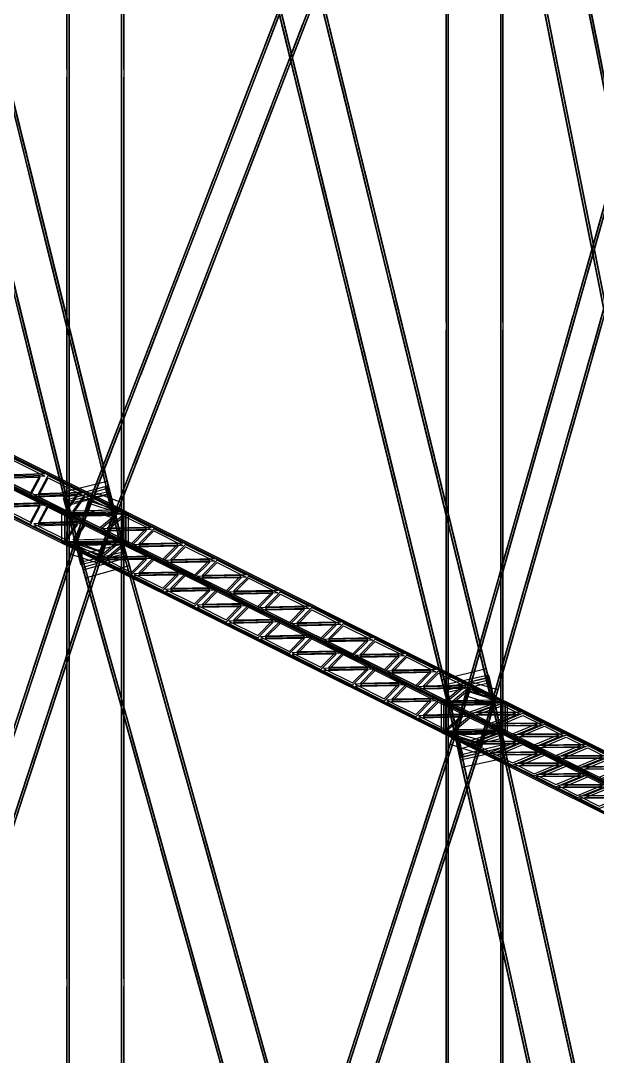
# Model space of a CAD drawing. Header units: millimetres. Extents: x -52000 to 48850, y -48850 to 51750.
# Drawn here: x -19686 to -15638, y 5870 to 13145 of the extents above; entities that cross this region are included whole.
import ezdxf

# ---------------------------------------------------------------- set-up
doc = ezdxf.new("R2010")
doc.units = ezdxf.units.MM
doc.layers.add('D-STR-STRC', color=7, linetype='Continuous', lineweight=25)

msp = doc.modelspace()

# ---------------------------------------------------------------- linework, layer by layer
at = {"layer": 'D-STR-STRC'}
for points in [[(-22216.8, 22555.9), (-22108.8, 22118.2), (-18969.3, 9397.3), (-19077.3, 9834.9)], [(-22201.2, 22559.7), (-22093.2, 22122.1), (-18953.8, 9401.1), (-19061.8, 9838.7)], [(-22511.9, 22483), (-22403.9, 22045.4), (-19264.5, 9324.4), (-19372.5, 9762)], [(-22496.4, 22486.9), (-22388.4, 22049.2), (-19248.9, 9328.2), (-19356.9, 9765.9)], [(-19082.4, 19439.7), (-18964.1, 18954.8), (-16300.9, 8041.7), (-16419.3, 8526.6)], [(-19066.9, 19443.5), (-18948.5, 18958.6), (-16285.4, 8045.5), (-16403.7, 8530.4)], [(-19377.7, 19367.7), (-19259.4, 18882.7), (-16596.3, 7969.6), (-16714.6, 8454.5)], [(-19362.2, 19371.5), (-19243.9, 18886.5), (-16580.7, 7973.4), (-16699.1, 8458.3)], [(-19347.1, 19163.1), (-19347.1, 19163.1), (-19347.1, -19163.1), (-19347.1, -19163.1)], [(-18979.1, 19163.1), (-18979.1, 19163.1), (-18979.1, -19163.1), (-18979.1, -19163.1)], [(-16409.5, 16783), (-16308, 16273.3), (-14483.4, 7110.9), (-14584.9, 7620.7)], [(-16393.8, 16786.1), (-16292.3, 16276.4), (-14467.7, 7114.1), (-14569.2, 7623.8)], [(-19327.8, 9446.1), (-19194.5, 9792.5), (-16531.3, 16710.9), (-16664.7, 16364.5)], [(-19312.9, 9440.3), (-19179.5, 9786.7), (-16516.4, 16705.2), (-16649.7, 16358.8)], [(-16707.7, 16723.6), (-16606.2, 16213.9), (-14781.5, 7051.6), (-14883, 7561.3)], [(-16692, 16726.7), (-16590.5, 16217), (-14765.8, 7054.7), (-14867.3, 7564.4)], [(-19146.7, 9376.4), (-19013.4, 9722.8), (-16350.3, 16641.2), (-16483.6, 16294.8)], [(-19131.8, 9370.6), (-18998.5, 9717), (-16335.3, 16635.5), (-16468.7, 16289.1)], [(-16684, 16500), (-16684, 16500), (-16684, -16500), (-16684, -16500)], [(-16316, 16500), (-16316, 16500), (-16316, -16500), (-16316, -16500)], [(-19363.1, 15941.8), (-19363.1, 15941.8), (-19363.1, 12802.9), (-19363.1, 12802.9)], [(-19347.1, 15941.8), (-19347.1, 15941.8), (-19347.1, 12802.9), (-19347.1, 12802.9)], [(-18979.1, 15941.8), (-18979.1, 15941.8), (-18979.1, 12802.9), (-18979.1, 12802.9)], [(-18963.1, 15941.8), (-18963.1, 15941.8), (-18963.1, 12802.9), (-18963.1, 12802.9)], [(-16652, 8099), (-16550, 8458.4), (-14725.3, 14883.7), (-14827.4, 14524.3)], [(-16636.6, 8094.6), (-16534.6, 8454), (-14709.9, 14879.3), (-14812, 14520)], [(-16465.4, 8046), (-16363.4, 8405.4), (-14538.7, 14830.7), (-14640.8, 14471.4)], [(-16450, 8041.6), (-16348, 8401), (-14523.3, 14826.3), (-14625.4, 14467)], [(-17732.7, 13908.8), (-17525.6, 13060.2), (-17430.4, 12669.9)], [(-17731, 13902), (-17635.8, 13511.8), (-17428.7, 12663.2)], [(-17717.1, 13912.6), (-17510.1, 13064), (-17414.8, 12673.7)], [(-17715.5, 13905.8), (-17620.3, 13515.6), (-17413.2, 12667)], [(-18028, 13836.7), (-17820.9, 12988.1), (-17725.7, 12597.9)], [(-18026.4, 13830), (-17931.1, 13439.8), (-17724.1, 12591.1)], [(-18012.5, 13840.5), (-17805.4, 12991.9), (-17710.2, 12601.7)], [(-18010.8, 13833.8), (-17915.6, 13443.5), (-17708.5, 12594.9)], [(-17964.6, 12987.4), (-17871, 13230.7), (-17665.8, 13763.6)], [(-17949.7, 12981.7), (-17856, 13225), (-17650.9, 13757.8)], [(-17971.3, 12970), (-17766.2, 13502.8), (-17672.6, 13746.1)], [(-17956.4, 12964.2), (-17751.3, 13497.1), (-17657.6, 13740.4)], [(-17790.3, 12900.3), (-17585.2, 13433.1), (-17491.5, 13676.4)], [(-17783.6, 12917.7), (-17689.9, 13161), (-17484.8, 13693.9)], [(-17768.6, 12912), (-17675, 13155.3), (-17469.9, 13688.1)], [(-16700, 13722.5), (-16700, 13722.5), (-16700, 11027.5), (-16700, 11027.5)], [(-16684, 13722.5), (-16684, 13722.5), (-16684, 11027.5), (-16684, 11027.5)], [(-16316, 13722.5), (-16316, 13722.5), (-16316, 11027.5), (-16316, 11027.5)], [(-16300, 13722.5), (-16300, 13722.5), (-16300, 11027.5), (-16300, 11027.5)], [(-17775.4, 12894.5), (-17570.2, 13427.4), (-17476.6, 13670.7)], [(-15786.7, 13655.5), (-15646, 12949.2), (-15564.4, 12539.1)], [(-15784.7, 13645.4), (-15703, 13235.3), (-15562.4, 12529)], [(-15771, 13658.6), (-15630.4, 12952.4), (-15548.7, 12542.2)], [(-15769, 13648.6), (-15687.3, 13238.4), (-15546.7, 12532.1)], [(-16084.8, 13596.1), (-15944.2, 12889.9), (-15862.5, 12479.7)], [(-16082.8, 13586.1), (-16001.2, 13175.9), (-15860.5, 12469.6)], [(-16069.2, 13599.3), (-15928.5, 12893), (-15846.8, 12482.8)], [(-16067.1, 13589.2), (-15985.5, 13179), (-15844.8, 12472.7)], [(-18193.3, 12393.4), (-17988.2, 12926.3), (-17894.5, 13169.6)], [(-18186.5, 12410.9), (-18092.9, 12654.2), (-17887.8, 13187)], [(-18171.6, 12405.1), (-18078, 12648.4), (-17872.8, 13181.3)], [(-18178.3, 12387.7), (-17973.2, 12920.5), (-17879.6, 13163.8)], [(-18012.2, 12323.7), (-17807.1, 12856.6), (-17713.4, 13099.9)], [(-18005.5, 12341.2), (-17911.8, 12584.5), (-17706.7, 13117.4)], [(-17997.3, 12318), (-17792.2, 12850.8), (-17698.5, 13094.1)], [(-17990.6, 12335.4), (-17896.9, 12578.7), (-17691.8, 13111.6)], [(-17510.8, 12999.4), (-17303.7, 12150.7), (-17208.4, 11760.5)], [(-17509.1, 12992.6), (-17413.9, 12602.4), (-17206.8, 11753.8)], [(-17495.2, 13003.2), (-17288.1, 12154.5), (-17192.9, 11764.3)], [(-17493.6, 12996.4), (-17398.3, 12606.2), (-17191.3, 11757.6)], [(-19843.2, 12938.1), (-19756.3, 12585.9), (-19511.6, 11594.7)], [(-19843.1, 12937.8), (-19598.5, 11946.7), (-19511.6, 11594.5)], [(-19827.6, 12941.9), (-19740.7, 12589.7), (-19496.1, 11598.6)], [(-19827.6, 12941.6), (-19583, 11950.5), (-19496, 11598.3)], [(-17806.1, 12927.3), (-17599, 12078.7), (-17503.8, 11688.4)], [(-17804.4, 12920.6), (-17709.2, 12530.3), (-17502.1, 11681.7)], [(-17790.6, 12931.1), (-17583.5, 12082.5), (-17488.2, 11692.2)], [(-17788.9, 12924.3), (-17693.7, 12534.1), (-17486.6, 11685.5)], [(-15932.8, 12832.6), (-15792.1, 12126.3), (-15710.5, 11716.2)], [(-15930.8, 12822.5), (-15849.1, 12412.4), (-15708.4, 11706.1)], [(-15917.1, 12835.7), (-15776.4, 12129.4), (-15694.8, 11719.3)], [(-15915.1, 12825.7), (-15833.4, 12415.5), (-15692.8, 11709.2)], [(-19363.1, 12747.9), (-19363.1, 12747.9), (-19363.1, 9609.1), (-19363.1, 9609.1)], [(-19347.1, 12747.9), (-19347.1, 12747.9), (-19347.1, 9609.1), (-19347.1, 9609.1)], [(-18979.1, 12747.9), (-18979.1, 12747.9), (-18979.1, 9609.1), (-18979.1, 9609.1)], [(-18963.1, 12747.9), (-18963.1, 12747.9), (-18963.1, 9609.1), (-18963.1, 9609.1)], [(-18415.2, 11816.9), (-18210.1, 12349.7), (-18116.4, 12593.1)], [(-18408.5, 11834.3), (-18314.8, 12077.6), (-18109.7, 12610.5)], [(-18400.3, 11811.1), (-18195.1, 12344), (-18101.5, 12587.3)], [(-18393.5, 11828.6), (-18299.9, 12071.9), (-18094.8, 12604.8)], [(-18234.1, 11747.2), (-18029, 12280.1), (-17935.4, 12523.4)], [(-18227.4, 11764.7), (-18133.8, 12008), (-17928.7, 12540.8)], [(-18219.2, 11741.4), (-18014.1, 12274.3), (-17920.4, 12517.6)], [(-18212.5, 11758.9), (-18118.8, 12002.2), (-17913.7, 12535.1)], [(-17288.8, 12089.9), (-17081.7, 11241.3), (-16986.5, 10851.1)], [(-17287.2, 12083.2), (-17192, 11693), (-16984.9, 10844.3)], [(-17273.3, 12093.7), (-17066.2, 11245.1), (-16971, 10854.9)], [(-17271.6, 12087), (-17176.4, 11696.8), (-16969.3, 10848.1)], [(-15720.9, 11377.8), (-15581.4, 11869.3), (-15509.7, 12121.7)], [(-15715.6, 11396.5), (-15643.9, 11648.9), (-15504.4, 12140.4)], [(-15705.5, 11373.4), (-15566, 11864.9), (-15494.3, 12117.3)], [(-15700.2, 11392.1), (-15628.5, 11644.5), (-15489, 12136)], [(-18637.1, 11240.3), (-18432, 11773.2), (-18338.4, 12016.5)], [(-18630.4, 11257.8), (-18536.7, 11501.1), (-18331.6, 12034)], [(-18622.2, 11234.6), (-18417.1, 11767.5), (-18323.4, 12010.8)], [(-18615.5, 11252.1), (-18521.8, 11495.4), (-18316.7, 12028.2)], [(-17584.2, 12017.9), (-17377.1, 11169.2), (-17281.8, 10779)], [(-17582.5, 12011.1), (-17487.3, 11620.9), (-17280.2, 10772.3)], [(-17568.6, 12021.7), (-17361.5, 11173), (-17266.3, 10782.8)], [(-17567, 12014.9), (-17471.8, 11624.7), (-17264.7, 10776.1)], [(-15780.7, 12069.1), (-15640.1, 11362.8), (-15558.4, 10952.6)], [(-15778.7, 12059), (-15697, 11648.9), (-15556.4, 10942.6)], [(-15765, 12072.2), (-15624.4, 11365.9), (-15542.7, 10955.8)], [(-15763, 12062.1), (-15681.4, 11652), (-15540.7, 10945.7)], [(-18456.1, 11170.7), (-18251, 11703.5), (-18157.3, 11946.8)], [(-18449.4, 11188.1), (-18355.7, 11431.4), (-18150.6, 11964.3)], [(-18441.1, 11164.9), (-18236, 11697.8), (-18142.4, 11941.1)], [(-18434.4, 11182.4), (-18340.8, 11425.7), (-18135.6, 11958.5)], [(-19581.5, 11878), (-19494.6, 11525.8), (-19250, 10534.7)], [(-19581.5, 11877.7), (-19336.9, 10886.6), (-19250, 10534.4)], [(-19566, 11881.8), (-19479.1, 11529.6), (-19234.5, 10538.5)], [(-19566, 11881.6), (-19321.3, 10890.4), (-19234.4, 10538.2)], [(-19876.7, 11805.1), (-19789.8, 11453), (-19545.2, 10461.8)], [(-19876.6, 11804.9), (-19632, 10813.7), (-19545.1, 10461.6)], [(-19861.2, 11809), (-19774.2, 11456.8), (-19529.6, 10465.6)], [(-19861.1, 11808.7), (-19616.5, 10817.6), (-19529.6, 10465.4)], [(-15873, 10842.3), (-15733.4, 11333.8), (-15661.7, 11586.2)], [(-15867.7, 10861), (-15796, 11113.5), (-15656.4, 11604.9)], [(-15857.6, 10838), (-15718, 11329.4), (-15646.3, 11581.9)], [(-15852.3, 10856.7), (-15780.6, 11109.1), (-15641, 11600.6)], [(-15686.4, 10789.3), (-15546.8, 11280.8), (-15475.1, 11533.2)], [(-15681.1, 10808.1), (-15609.4, 11060.5), (-15469.8, 11551.9)], [(-15671, 10785), (-15531.4, 11276.4), (-15459.7, 11528.9)], [(-15665.7, 10803.7), (-15594, 11056.1), (-15454.4, 11547.6)], [(-18859, 10663.8), (-18653.9, 11196.7), (-18560.3, 11440)], [(-18852.3, 10681.3), (-18758.7, 10924.6), (-18553.6, 11457.4)], [(-18844.1, 10658.1), (-18639, 11190.9), (-18545.3, 11434.2)], [(-18837.4, 10675.5), (-18743.7, 10918.8), (-18538.6, 11451.7)], [(-18678, 10594.1), (-18472.9, 11127), (-18379.2, 11370.3)], [(-18671.3, 10611.6), (-18577.6, 10854.9), (-18372.5, 11387.7)], [(-18663.1, 10588.4), (-18458, 11121.2), (-18364.3, 11364.5)], [(-18656.3, 10605.8), (-18562.7, 10849.1), (-18357.6, 11382)], [(-22088.6, 11266.6), (-22516.5, 11254.3), (-19377.1, 9684.6), (-18949.2, 9696.9)], [(-22088.6, 11250.8), (-22516.5, 11238.5), (-19377.1, 9668.7), (-18949.2, 9681)], [(-17066.9, 11180.5), (-16859.8, 10331.9), (-16764.6, 9941.6)], [(-17065.3, 11173.8), (-16970, 10783.5), (-16762.9, 9934.9)], [(-17051.4, 11184.3), (-16844.3, 10335.7), (-16749, 9945.4)], [(-17049.7, 11177.6), (-16954.5, 10787.3), (-16747.4, 9938.7)], [(-22088.6, 11064.1), (-22516.5, 11051.8), (-19377.1, 9482.1), (-18949.2, 9494.4)], [(-17362.2, 11108.4), (-17155.1, 10259.8), (-17059.9, 9869.6)], [(-17360.6, 11101.7), (-17265.4, 10711.5), (-17058.3, 9862.8)], [(-17346.7, 11112.2), (-17139.6, 10263.6), (-17044.4, 9873.4)], [(-17345.1, 11105.5), (-17249.8, 10715.3), (-17042.7, 9866.6)], [(-16019.7, 10325.6), (-15948, 10578), (-15808.5, 11069.5)], [(-16004.3, 10321.2), (-15932.7, 10573.6), (-15793.1, 11065.1)], [(-22088.6, 11048.2), (-22516.5, 11035.9), (-19377.1, 9466.2), (-18949.2, 9478.5)], [(-16025, 10306.9), (-15885.5, 10798.4), (-15813.8, 11050.8)], [(-16009.7, 10302.5), (-15870.1, 10794), (-15798.4, 11046.4)], [(-15838.4, 10253.9), (-15698.9, 10745.4), (-15627.2, 10997.8)], [(-15833.1, 10272.6), (-15761.4, 10525), (-15621.9, 11016.5)], [(-15823, 10249.5), (-15683.5, 10741), (-15611.8, 10993.4)], [(-15817.7, 10268.2), (-15746, 10520.6), (-15606.5, 11012.1)], [(-16700, 10972.5), (-16700, 10972.5), (-16700, 8277.5), (-16700, 8277.5)], [(-16684, 10972.5), (-16684, 10972.5), (-16684, 8277.5), (-16684, 8277.5)], [(-16316, 10972.5), (-16316, 10972.5), (-16316, 8277.5), (-16316, 8277.5)], [(-16300, 10972.5), (-16300, 10972.5), (-16300, 8277.5), (-16300, 8277.5)], [(-19081, 10087.3), (-18875.9, 10620.1), (-18782.2, 10863.4)], [(-19074.3, 10104.7), (-18980.6, 10348), (-18775.5, 10880.9)], [(-19066, 10081.5), (-18860.9, 10614.4), (-18767.3, 10857.7)], [(-19059.3, 10099), (-18965.7, 10342.3), (-18760.6, 10875.2)], [(-19319.9, 10817.9), (-19233, 10465.7), (-19000.7, 9524.5)], [(-19319.9, 10817.6), (-19087.6, 9876.5), (-19000.7, 9524.3)], [(-19304.4, 10821.7), (-19217.5, 10469.6), (-18985.2, 9528.4)], [(-19304.3, 10821.5), (-19072.1, 9880.3), (-18985.1, 9528.1)], [(-18899.9, 10017.6), (-18694.8, 10550.4), (-18601.2, 10793.8)], [(-18893.2, 10035), (-18799.6, 10278.3), (-18594.4, 10811.2)], [(-18885, 10011.8), (-18679.9, 10544.7), (-18586.2, 10788)], [(-18878.3, 10029.3), (-18784.6, 10272.6), (-18579.5, 10805.5)], [(-19615.1, 10745.1), (-19528.2, 10392.9), (-19295.9, 9451.7)], [(-19615, 10744.8), (-19382.7, 9803.6), (-19295.8, 9451.5)], [(-19599.5, 10748.9), (-19512.6, 10396.7), (-19280.3, 9455.5)], [(-19599.5, 10748.6), (-19367.2, 9807.4), (-19280.3, 9455.3)], [(-16177.1, 9771.4), (-16037.5, 10262.9), (-15965.8, 10515.3)], [(-16171.8, 9790.2), (-16100.1, 10042.6), (-15960.5, 10534.1)], [(-16161.7, 9767.1), (-16022.1, 10258.5), (-15950.5, 10511)], [(-16156.4, 9785.8), (-16084.7, 10038.2), (-15945.1, 10529.7)], [(-15985.2, 9737.2), (-15913.5, 9989.6), (-15773.9, 10481.1)], [(-15969.8, 9732.8), (-15898.1, 9985.2), (-15758.5, 10476.7)], [(-15990.5, 9718.4), (-15850.9, 10209.9), (-15779.2, 10462.3)], [(-15975.1, 9714.1), (-15835.5, 10205.6), (-15763.8, 10458)], [(-19290.7, 9542.4), (-19097.8, 10043.6), (-19004.1, 10286.9)], [(-19284, 9559.9), (-19190.3, 9803.2), (-18997.4, 10304.4)], [(-19275.8, 9536.7), (-19082.9, 10037.9), (-18989.2, 10281.2)], [(-19269.1, 9554.1), (-19175.4, 9797.4), (-18982.5, 10298.6)], [(-16845, 10271.1), (-16637.9, 9422.4), (-16542.7, 9032.2)], [(-16843.3, 10264.3), (-16748.1, 9874.1), (-16541, 9025.5)], [(-16829.4, 10274.9), (-16622.3, 9426.2), (-16527.1, 9036)], [(-16827.8, 10268.1), (-16732.6, 9877.9), (-16525.5, 9029.3)], [(-19109.7, 9472.7), (-18916.7, 9973.9), (-18823.1, 10217.2)], [(-19102.9, 9490.2), (-19009.3, 9733.5), (-18816.4, 10234.7)], [(-19094.7, 9467), (-18901.8, 9968.2), (-18808.2, 10211.5)], [(-19088, 9484.4), (-18994.4, 9727.7), (-18801.4, 10228.9)], [(-17140.3, 10199), (-16933.2, 9350.4), (-16838, 8960.1)], [(-17138.7, 10192.3), (-17043.4, 9802), (-16836.3, 8953.4)], [(-17124.8, 10202.8), (-16917.7, 9354.2), (-16822.4, 8963.9)], [(-17123.1, 10196.1), (-17027.9, 9805.8), (-16820.8, 8957.2)], [(-19756, 10079.8), (-19517.7, 9960.6), (-19824.1, 9951.8)], [(-19756, 10063.9), (-19517.7, 9944.7), (-19824.1, 9935.9)], [(-16329.2, 9236), (-16189.6, 9727.5), (-16117.9, 9979.9)], [(-16323.8, 9254.7), (-16252.2, 9507.1), (-16112.6, 9998.6)], [(-16313.8, 9231.6), (-16174.2, 9723.1), (-16102.5, 9975.5)], [(-16308.4, 9250.3), (-16236.8, 9502.8), (-16097.2, 9994.2)], [(-19548.7, 9953), (-19855, 9944.2), (-19616.7, 9825)], [(-19548.7, 9937.1), (-19855, 9928.3), (-19616.7, 9809.1)], [(-19494.4, 9949), (-19256.1, 9829.8), (-19562.4, 9821)], [(-19494.4, 9933.1), (-19256.1, 9813.9), (-19562.4, 9805.1)], [(-19078.8, 9907.6), (-19389.5, 9831), (-19281.5, 9393.3), (-18970.8, 9470)], [(-16142.5, 9183), (-16003, 9674.5), (-15931.3, 9926.9)], [(-16137.2, 9201.7), (-16065.5, 9454.1), (-15926, 9945.6)], [(-16127.1, 9178.6), (-15987.6, 9670.1), (-15915.9, 9922.5)], [(-16121.8, 9197.3), (-16050.1, 9449.8), (-15910.6, 9941.2)], [(-19756, 9877.3), (-19517.7, 9758.1), (-19824.1, 9749.3)], [(-19756, 9861.4), (-19517.7, 9742.2), (-19824.1, 9733.4)], [(-19287.1, 9822.1), (-19593.4, 9813.3), (-19372, 9702.6)], [(-19078.8, 9875.8), (-19387.1, 9790.1), (-19382.8, 9774.4), (-19074.5, 9860.1)], [(-19078.8, 9875.8), (-19387.1, 9790.1), (-19247.4, 9287.4), (-18939.1, 9373.1)], [(-19061.8, 9838.7), (-19372.5, 9762), (-19369.1, 9748.4), (-19058.4, 9825)], [(-19061.8, 9838.7), (-19372.5, 9762), (-19264.5, 9324.4), (-18953.8, 9401.1)], [(-19311, 9489.8), (-19115, 9414.3), (-18981.7, 9760.7), (-19177.6, 9836.2)], [(-19094.3, 9871.5), (-18954.5, 9368.8), (-16291.4, -212.8), (-16431.1, 289.9)], [(-19078.8, 9875.8), (-18939.1, 9373.1), (-16276, -208.5), (-16415.7, 294.2)], [(-22454, -125), (-22350.7, 190.4), (-19211.2, 9771.9), (-19314.6, 9456.6)], [(-22438.8, -130), (-22335.5, 185.4), (-19196, 9767), (-19299.4, 9451.6)], [(-19548.7, 9750.4), (-19855, 9741.6), (-19616.7, 9622.5)], [(-19287.1, 9806.3), (-19593.4, 9797.5), (-19372, 9686.8)], [(-19387.1, 9790.1), (-19247.4, 9287.4), (-16584.3, -294.2), (-16724, 208.5)], [(-19371.7, 9794.4), (-19232, 9291.7), (-16568.9, -289.9), (-16708.6, 212.8)], [(-19063.3, 9820), (-19371.6, 9734.3), (-19231.9, 9231.6), (-18923.6, 9317.3)], [(-19327.8, 9446.1), (-19131.8, 9370.6), (-18998.5, 9717), (-19194.5, 9792.5)], [(-19232.8, 9818.2), (-19011.4, 9707.5), (-19317.7, 9698.7)], [(-19232.8, 9802.3), (-19011.4, 9691.6), (-19317.7, 9682.8)], [(-19314.6, 9456.6), (-19115, 9391.2), (-19011.7, 9706.6), (-19211.2, 9771.9)], [(-19216.2, 9756.9), (-19016.6, 9691.5), (-19011.7, 9706.6), (-19211.2, 9771.9)], [(-19200.8, 9776), (-19004.8, 9700.5), (-18998.5, 9717), (-19194.5, 9792.5)], [(-19063, 9759.2), (-18867.9, 9056.9), (-18755.4, 8652.4)], [(-19060.2, 9748.9), (-18947.8, 9344.4), (-18752.6, 8642.2)], [(-19047.6, 9763.4), (-18852.4, 9061.2), (-18740, 8656.7)], [(-19044.8, 9753.2), (-18932.3, 9348.7), (-18737.2, 8646.5)], [(-22269.7, -185.4), (-22166.3, 130), (-19026.9, 9711.5), (-19130.2, 9396.2)], [(-22254.4, -190.4), (-22151.1, 125), (-19011.7, 9706.6), (-19115, 9391.2)], [(-19548.7, 9734.5), (-19855, 9725.7), (-19616.7, 9606.6)], [(-19494.4, 9746.4), (-19256.1, 9627.3), (-19562.4, 9618.5)], [(-19494.4, 9730.6), (-19256.1, 9611.4), (-19562.4, 9602.6)], [(-18972.5, 9490.2), (-18972.5, 9708.6), (-19400.4, 9696.3), (-19400.4, 9477.9)], [(-18947, 9694.9), (-19379.3, 9687.2), (-16716.2, 8355.6), (-16283.8, 8363.4)], [(-18947, 9475.9), (-18947, 9694.9), (-19379.3, 9687.2), (-19379.3, 9468.2)], [(-19359.6, 9468.5), (-19359.6, 9687.5), (-19379.3, 9687.2), (-19379.3, 9468.2)], [(-18947, 9679), (-19379.3, 9671.3), (-16716.2, 8339.7), (-16283.8, 8347.5)], [(-18949.2, 9478.5), (-18949.2, 9696.9), (-19377.1, 9684.6), (-19377.1, 9466.2)], [(-19357.6, 9466.8), (-19357.6, 9685.2), (-19377.1, 9684.6), (-19377.1, 9466.2)], [(-18928.4, 9466.6), (-18928.4, 9685.6), (-19360.7, 9677.9), (-19360.7, 9458.9)], [(-19355.9, 9677.7), (-19160.8, 8975.5), (-19048.3, 8571)], [(-19340.5, 9682), (-19145.3, 8979.8), (-19032.9, 8575.3)], [(-19333.7, 9398.3), (-19134.1, 9332.9), (-19030.8, 9648.3), (-19230.3, 9713.7)], [(-19011.9, 9684.1), (-19321.4, 9678.6), (-19131.5, 9583.7)], [(-18959.3, 9680.8), (-18769.5, 9585.8), (-19079, 9580.3)], [(-18949.2, 9478.5), (-18949.2, 9696.9), (-18968.6, 9696.4), (-18968.6, 9477.9)], [(-18947, 9475.9), (-18947, 9694.9), (-18966.6, 9694.6), (-18966.6, 9475.6)], [(-19287.1, 9619.6), (-19593.4, 9610.8), (-19372, 9500.1)], [(-19287.1, 9603.7), (-19593.4, 9594.9), (-19372, 9484.2)], [(-19552.5, 8730.4), (-19323.8, 9428.4), (-19251.2, 9649.9)], [(-19550, 8737.9), (-19477.5, 8959.5), (-19248.8, 9657.5)], [(-19537.3, 8725.4), (-19308.6, 9423.4), (-19236, 9644.9)], [(-19534.8, 8733), (-19462.3, 8954.5), (-19233.6, 9652.5)], [(-19353.1, 9667.5), (-19240.7, 9263), (-19045.5, 8560.8)], [(-19337.7, 9671.8), (-19225.2, 9267.3), (-19030.1, 8565.1)], [(-19011.9, 9668.2), (-19321.4, 9662.7), (-19131.5, 9567.8)], [(-19232.8, 9615.6), (-19011.4, 9504.9), (-19317.7, 9496.1)], [(-18959.3, 9664.8), (-18769.5, 9569.9), (-19079, 9564.4)], [(-19368.2, 8670), (-19139.5, 9368), (-19066.9, 9589.5)], [(-19365.7, 8677.5), (-19293.1, 8899.1), (-19064.4, 9597.1)], [(-19363.1, 9554.1), (-19363.1, 9554.1), (-19363.1, 6415.2), (-19363.1, 6415.2)], [(-19353, 8665), (-19124.3, 9363), (-19051.7, 9584.5)], [(-19350.5, 8672.6), (-19277.9, 8894.1), (-19049.2, 9592.1)], [(-19347.1, 9554.1), (-19347.1, 9554.1), (-19347.1, 6415.2), (-19347.1, 6415.2)], [(-19232.8, 9599.7), (-19011.4, 9489), (-19317.7, 9480.2)], [(-18803.4, 9579.9), (-19112.9, 9574.4), (-18909.6, 9472.7)], [(-18803.4, 9564), (-19112.9, 9558.4), (-18909.6, 9456.8)], [(-18979.1, 9554.1), (-18979.1, 9554.1), (-18979.1, 6415.2), (-18979.1, 6415.2)], [(-18963.1, 9554.1), (-18963.1, 9554.1), (-18963.1, 6415.2), (-18963.1, 6415.2)], [(-18750.9, 9576.5), (-18547.5, 9474.9), (-18857, 9469.3)], [(-18750.9, 9560.6), (-18547.5, 9458.9), (-18857, 9453.4)], [(-18947, 9491.9), (-19379.3, 9484.1), (-16716.2, 8152.5), (-16283.8, 8160.3)], [(-18947, 9475.9), (-19379.3, 9468.2), (-16716.2, 8136.6), (-16283.8, 8144.4)], [(-19327.8, 9446.1), (-19131.8, 9370.6), (-19125.5, 9387.1), (-19321.4, 9462.6)], [(-19011.9, 9481.1), (-19321.4, 9475.5), (-19131.5, 9380.6)], [(-19011.9, 9465.1), (-19321.4, 9459.6), (-19131.5, 9364.7)], [(-19314.6, 9456.6), (-19115, 9391.2), (-19110.1, 9406.2), (-19309.7, 9471.6)], [(-18959.3, 9477.7), (-18769.5, 9382.8), (-19079, 9377.2)], [(-18959.3, 9461.7), (-18769.5, 9366.8), (-19079, 9361.3)], [(-18581.5, 9469), (-18891, 9463.4), (-18687.7, 9361.8)], [(-18528.9, 9465.6), (-18325.6, 9363.9), (-18635.1, 9358.4)], [(-16475.9, 8719.3), (-16404.2, 8971.7), (-16264.6, 9463.2)], [(-16460.5, 8714.9), (-16388.8, 8967.3), (-16249.3, 9458.8)], [(-18957.2, 9414.8), (-19267.8, 9338.1), (-19264.5, 9324.4), (-18953.8, 9401.1)], [(-18943.5, 9388.8), (-19251.8, 9303.1), (-19247.4, 9287.4), (-18939.1, 9373.1)], [(-18581.5, 9453), (-18891, 9447.5), (-18687.7, 9345.8)], [(-18528.9, 9449.6), (-18325.6, 9348), (-18635.1, 9342.4)], [(-16481.2, 8700.5), (-16341.6, 9192), (-16270, 9444.4)], [(-16465.8, 8696.2), (-16326.2, 9187.7), (-16254.6, 9440.1)], [(-16294.6, 8647.5), (-16155, 9139), (-16083.3, 9391.4)], [(-16289.3, 8666.3), (-16217.6, 8918.7), (-16078, 9410.2)], [(-16279.2, 8643.2), (-16139.6, 9134.7), (-16067.9, 9387.1)], [(-16273.9, 8661.9), (-16202.2, 8914.3), (-16062.6, 9405.8)], [(-18803.4, 9376.8), (-19112.9, 9371.3), (-18909.6, 9269.6)], [(-18803.4, 9360.9), (-19112.9, 9355.4), (-18909.6, 9253.7)], [(-18750.9, 9373.5), (-18547.5, 9271.8), (-18857, 9266.2)], [(-18750.9, 9357.5), (-18547.5, 9255.9), (-18857, 9250.3)], [(-18359.6, 9358), (-18669.1, 9352.5), (-18465.8, 9250.8)], [(-18359.6, 9342.1), (-18669.1, 9336.5), (-18465.8, 9234.9)], [(-18307, 9354.6), (-18103.7, 9252.9), (-18413.2, 9247.4)], [(-18307, 9338.7), (-18103.7, 9237), (-18413.2, 9231.5)], [(-16623.1, 9361.7), (-16426.7, 8557.1), (-16331.5, 8166.9)], [(-16621.4, 9354.9), (-16526.2, 8964.7), (-16329.8, 8160.1)], [(-16607.5, 9365.4), (-16411.2, 8560.9), (-16315.9, 8170.7)], [(-16605.9, 9358.7), (-16510.6, 8968.5), (-16314.3, 8163.9)], [(-18581.5, 9265.9), (-18891, 9260.3), (-18687.7, 9158.7)], [(-18581.5, 9250), (-18891, 9244.4), (-18687.7, 9142.7)], [(-18528.9, 9262.5), (-18325.6, 9160.8), (-18635.1, 9155.3)], [(-18528.9, 9246.6), (-18325.6, 9144.9), (-18635.1, 9139.3)], [(-18137.7, 9247), (-18447.2, 9241.5), (-18243.8, 9139.8)], [(-18085.1, 9243.6), (-17881.8, 9142), (-18191.3, 9136.4)], [(-16918.4, 9289.6), (-16722, 8485), (-16626.8, 8094.8)], [(-16916.7, 9282.8), (-16821.5, 8892.6), (-16625.2, 8088.1)], [(-16902.8, 9293.4), (-16706.5, 8488.8), (-16611.3, 8098.6)], [(-16901.2, 9286.6), (-16806, 8896.4), (-16609.6, 8091.9)], [(-18137.7, 9231.1), (-18447.2, 9225.6), (-18243.8, 9123.9)], [(-18085.1, 9227.7), (-17881.8, 9126.1), (-18191.3, 9120.5)], [(-18359.6, 9154.9), (-18669.1, 9149.4), (-18465.8, 9047.7)], [(-18359.6, 9139), (-18669.1, 9133.4), (-18465.8, 9031.8)], [(-18307, 9151.5), (-18103.7, 9049.9), (-18413.2, 9044.3)], [(-18307, 9135.6), (-18103.7, 9033.9), (-18413.2, 9028.4)], [(-17915.7, 9136.1), (-18225.2, 9130.5), (-18021.9, 9028.9)], [(-17915.7, 9120.1), (-18225.2, 9114.6), (-18021.9, 9012.9)], [(-17863.1, 9132.7), (-17659.8, 9031), (-17969.3, 9025.5)], [(-17863.1, 9116.8), (-17659.8, 9015.1), (-17969.3, 9009.5)], [(-18137.7, 9044), (-18447.2, 9038.4), (-18243.8, 8936.7)], [(-18137.7, 9028), (-18447.2, 9022.5), (-18243.8, 8920.8)], [(-18085.1, 9040.6), (-17881.8, 8938.9), (-18191.3, 8933.3)], [(-18085.1, 9024.6), (-17881.8, 8923), (-18191.3, 8917.4)], [(-17693.8, 9025.1), (-18003.3, 9019.6), (-17800, 8917.9)], [(-17641.2, 9021.7), (-17437.9, 8920.1), (-17747.4, 8914.5)], [(-18852.3, 9001.1), (-18645.9, 8258.5), (-18533.5, 7854)], [(-18849.5, 8990.9), (-18737.1, 8586.4), (-18530.6, 7843.7)], [(-18836.9, 9005.4), (-18630.5, 8262.8), (-18518.1, 7858.2)], [(-18834.1, 8995.2), (-18721.7, 8590.7), (-18515.2, 7848)], [(-17693.8, 9009.2), (-18003.3, 9003.6), (-17800, 8902)], [(-17641.2, 9005.8), (-17437.9, 8904.1), (-17747.4, 8898.6)], [(-19814.1, 7931.9), (-19571.6, 8672.1), (-19499, 8893.6)], [(-19811.7, 7939.5), (-19739.1, 8161), (-19496.5, 8901.2)], [(-19798.9, 7926.9), (-19556.4, 8667.1), (-19483.8, 8888.7)], [(-19796.5, 7934.5), (-19723.9, 8156), (-19481.3, 8896.2)], [(-19145.2, 8919.7), (-18938.8, 8177.1), (-18826.4, 7772.5)], [(-19142.4, 8909.5), (-19030, 8505), (-18823.5, 7762.3)], [(-19129.8, 8924), (-18923.4, 8181.4), (-18811, 7776.8)], [(-19127, 8913.8), (-19014.6, 8509.3), (-18808.1, 7766.6)], [(-17915.7, 8933), (-18225.2, 8927.4), (-18021.9, 8825.8)], [(-17915.7, 8917.1), (-18225.2, 8911.5), (-18021.9, 8809.9)], [(-17863.1, 8929.6), (-17659.8, 8827.9), (-17969.3, 8822.4)], [(-17863.1, 8913.7), (-17659.8, 8812), (-17969.3, 8806.5)], [(-17471.9, 8914.1), (-17781.4, 8908.6), (-17578.1, 8806.9)], [(-17471.9, 8898.2), (-17781.4, 8892.7), (-17578.1, 8791)], [(-17419.3, 8910.8), (-17216, 8809.1), (-17525.5, 8803.5)], [(-17419.3, 8894.8), (-17216, 8793.2), (-17525.5, 8787.6)], [(-16624.2, 8197), (-16493.7, 8656.6), (-16422, 8909)], [(-16618.9, 8215.7), (-16547.2, 8468.1), (-16416.7, 8927.7)], [(-16608.8, 8192.6), (-16478.3, 8652.2), (-16406.6, 8904.6)], [(-16603.5, 8211.3), (-16531.8, 8463.7), (-16401.3, 8923.3)], [(-16432.3, 8162.7), (-16360.6, 8415.1), (-16230.1, 8874.7)], [(-19629.8, 7871.5), (-19387.2, 8611.7), (-19314.7, 8833.2)], [(-19627.3, 7879.1), (-19554.7, 8100.6), (-19312.2, 8840.8)], [(-19614.6, 7866.5), (-19372, 8606.7), (-19299.5, 8828.3)], [(-19612.1, 7874.1), (-19539.5, 8095.6), (-19297, 8835.8)], [(-17693.8, 8822), (-18003.3, 8816.5), (-17800, 8714.8)], [(-17693.8, 8806.1), (-18003.3, 8800.5), (-17800, 8698.9)], [(-17641.2, 8818.6), (-17437.9, 8717), (-17747.4, 8711.4)], [(-17641.2, 8802.7), (-17437.9, 8701), (-17747.4, 8695.5)], [(-17250, 8803.2), (-17559.5, 8797.6), (-17356.1, 8696)], [(-16437.6, 8144), (-16307.1, 8603.6), (-16235.4, 8856)], [(-16422.2, 8139.6), (-16291.7, 8599.2), (-16220, 8851.6)], [(-16416.9, 8158.3), (-16345.2, 8410.7), (-16214.7, 8870.3)], [(-17250, 8787.3), (-17559.5, 8781.7), (-17356.1, 8680)], [(-17197.4, 8799.8), (-16994, 8698.1), (-17303.5, 8692.6)], [(-17197.4, 8783.9), (-16994, 8682.2), (-17303.5, 8676.6)], [(-17471.9, 8711.1), (-17781.4, 8705.5), (-17578.1, 8603.9)], [(-17471.9, 8695.1), (-17781.4, 8689.6), (-17578.1, 8587.9)], [(-17419.3, 8707.7), (-17216, 8606), (-17525.5, 8600.5)], [(-17419.3, 8691.7), (-17216, 8590.1), (-17525.5, 8584.5)], [(-17028, 8692.2), (-17337.5, 8686.7), (-17134.2, 8585)], [(-17028, 8676.3), (-17337.5, 8670.7), (-17134.2, 8569.1)], [(-16975.4, 8688.8), (-16772.1, 8587.2), (-17081.6, 8581.6)], [(-16975.4, 8672.9), (-16772.1, 8571.2), (-17081.6, 8565.7)], [(-17250, 8600.1), (-17559.5, 8594.5), (-17356.1, 8492.9)], [(-17250, 8584.2), (-17559.5, 8578.6), (-17356.1, 8477)], [(-17197.4, 8596.7), (-16994, 8495), (-17303.5, 8489.5)], [(-16418.6, 8591.2), (-16729.4, 8515.3), (-16611.1, 8030.4), (-16300.2, 8106.3)], [(-17197.4, 8580.8), (-16994, 8479.1), (-17303.5, 8473.6)], [(-16806.1, 8581.3), (-17115.6, 8575.7), (-16912.3, 8474)], [(-16806.1, 8565.3), (-17115.6, 8559.8), (-16912.3, 8458.1)], [(-16753.5, 8577.9), (-16550.2, 8476.2), (-16859.7, 8470.6)], [(-16753.5, 8561.9), (-16550.2, 8460.3), (-16859.7, 8454.7)], [(-16403.7, 8530.4), (-16714.6, 8454.5), (-16710.9, 8439.4), (-16400, 8515.2)], [(-16403.7, 8530.4), (-16714.6, 8454.5), (-16596.3, 7969.6), (-16285.4, 8045.5)], [(-16401.7, 8546.5), (-16714.2, 8477.4), (-16710.5, 8461.1), (-16398.1, 8530.2)], [(-16401.7, 8546.5), (-16714.2, 8477.4), (-16598.3, 7953.5), (-16285.8, 8022.6)], [(-16417.3, 8543.1), (-16301.5, 8019.1), (-14476.8, -230.9), (-14592.7, 293.1)], [(-16401.7, 8546.5), (-16285.8, 8022.6), (-14461.2, -227.4), (-14577.1, 296.5)], [(-19317.9, -137.7), (-19208.2, 202.2), (-16545.1, 8452.2), (-16654.8, 8112.3)], [(-19302.7, -142.6), (-19193, 197.2), (-16529.8, 8447.2), (-16639.5, 8107.4)], [(-17028, 8489.1), (-17337.5, 8483.6), (-17134.2, 8381.9)], [(-17028, 8473.2), (-17337.5, 8467.7), (-17134.2, 8366)], [(-16975.4, 8485.7), (-16772.1, 8384.1), (-17081.6, 8378.5)], [(-16975.4, 8469.8), (-16772.1, 8368.2), (-17081.6, 8362.6)], [(-16584.2, 8470.3), (-16893.7, 8464.7), (-16703.8, 8369.8)], [(-16584.2, 8454.4), (-16893.7, 8448.8), (-16703.8, 8353.9)], [(-16714.2, 8477.4), (-16598.3, 7953.5), (-14773.6, -296.5), (-14889.5, 227.4)], [(-16389.9, 8493.3), (-16702.4, 8424.2), (-16586.5, 7900.3), (-16274.1, 7969.4)], [(-16698.5, 8480.9), (-16582.7, 7956.9), (-14758, -293.1), (-14873.9, 230.9)], [(-16654.8, 8112.3), (-16454.9, 8047.8), (-16345.2, 8387.7), (-16545.1, 8452.2)], [(-16652, 8099), (-16450, 8041.6), (-16348, 8401), (-16550, 8458.4)], [(-16531.6, 8466.9), (-16341.7, 8372), (-16651.2, 8366.4)], [(-16531.6, 8451), (-16341.7, 8356.1), (-16651.2, 8350.5)], [(-16639.5, 8143), (-16437.5, 8085.6), (-16335.5, 8445), (-16537.5, 8502.3)], [(-16554.8, 8441.3), (-16352.8, 8383.9), (-16348, 8401), (-16550, 8458.4)], [(-16550.3, 8436), (-16350.5, 8371.5), (-16345.2, 8387.7), (-16545.1, 8452.2)], [(-19133.3, -197.2), (-19023.6, 142.6), (-16360.5, 8392.6), (-16470.2, 8052.8)], [(-19118.1, -202.2), (-19008.4, 137.7), (-16345.2, 8387.7), (-16454.9, 8047.8)], [(-16806.1, 8378.2), (-17115.6, 8372.6), (-16912.3, 8271)], [(-16753.5, 8374.8), (-16550.2, 8273.1), (-16859.7, 8267.6)], [(-16302.4, 8153.7), (-16302.4, 8372.7), (-16734.8, 8364.9), (-16734.8, 8145.9)], [(-16689.9, 8367.5), (-16558.1, 7771.8), (-16464.9, 7350.2)], [(-16674.2, 8371), (-16542.5, 7775.3), (-16449.2, 7353.6)], [(-16670.9, 8062.2), (-16471.1, 7997.7), (-16361.4, 8337.6), (-16561.2, 8402.1)], [(-16393, 8433.2), (-16261.3, 7837.5), (-16168, 7415.8)], [(-16390.2, 8420.3), (-16296.9, 7998.7), (-16165.2, 7402.9)], [(-16377.4, 8436.6), (-16245.7, 7840.9), (-16152.4, 7419.3)], [(-16374.6, 8423.7), (-16281.3, 8002.1), (-16149.6, 7406.4)], [(-16806.1, 8362.2), (-17115.6, 8356.7), (-16912.3, 8255)], [(-16753.5, 8358.8), (-16550.2, 8257.2), (-16859.7, 8251.6)], [(-16854.5, 7493.5), (-16660.5, 8094.6), (-16583.4, 8333.3)], [(-16850, 7507.4), (-16773, 7746.1), (-16579, 8347.2)], [(-16839.3, 7488.6), (-16645.3, 8089.7), (-16568.2, 8328.4)], [(-16834.8, 7502.5), (-16757.8, 7741.2), (-16563.7, 8342.2)], [(-16282.1, 8361.9), (-16717.9, 8357.6), (-14893.2, 7445.3), (-14457.5, 7449.5)], [(-16282.1, 8142.4), (-16282.1, 8361.9), (-16717.9, 8357.6), (-16717.9, 8138.1)], [(-16698.1, 8138.3), (-16698.1, 8357.8), (-16717.9, 8357.6), (-16717.9, 8138.1)], [(-16282.1, 8345.9), (-16717.9, 8341.6), (-14893.2, 7429.3), (-14457.5, 7433.6)], [(-16283.8, 8144.4), (-16283.8, 8363.4), (-16716.2, 8355.6), (-16716.2, 8136.6)], [(-16696.5, 8137), (-16696.5, 8356), (-16716.2, 8355.6), (-16716.2, 8136.6)], [(-16268.3, 8135.5), (-16268.3, 8354.9), (-16704, 8350.7), (-16704, 8131.2)], [(-16687, 8354.6), (-16593.8, 7933), (-16462, 7337.3)], [(-16671.4, 8358.1), (-16578.1, 7936.5), (-16446.4, 7340.8)], [(-16352.4, 8354.1), (-16664.4, 8351), (-16536.3, 8287)], [(-16352.4, 8338.1), (-16664.4, 8335.1), (-16536.3, 8271)], [(-16301.6, 8351.4), (-16173.5, 8287.4), (-16485.5, 8284.3)], [(-16301.6, 8335.5), (-16173.5, 8271.4), (-16485.5, 8268.3)], [(-16283.8, 8144.4), (-16283.8, 8363.4), (-16303.5, 8363), (-16303.5, 8144)], [(-16282.1, 8142.4), (-16282.1, 8361.9), (-16301.9, 8361.7), (-16301.9, 8142.2)], [(-16584.2, 8267.2), (-16893.7, 8261.7), (-16703.8, 8166.7)], [(-16584.2, 8251.3), (-16893.7, 8245.7), (-16703.8, 8150.8)], [(-16700, 8222.5), (-16700, 8222.5), (-16700, 5527.5), (-16700, 5527.5)], [(-16684, 8222.5), (-16684, 8222.5), (-16684, 5527.5), (-16684, 5527.5)], [(-16669.9, 7433.9), (-16475.9, 8035), (-16398.8, 8273.7)], [(-16665.4, 7447.8), (-16588.4, 7686.5), (-16394.4, 8287.6)], [(-16654.7, 7429), (-16460.6, 8030.1), (-16383.6, 8268.8)], [(-16531.6, 8263.8), (-16341.7, 8168.9), (-16651.2, 8163.3)], [(-16531.6, 8247.9), (-16341.7, 8153), (-16651.2, 8147.4)], [(-16650.2, 7442.9), (-16573.2, 7681.6), (-16379.1, 8282.6)], [(-16210.4, 8283.1), (-16522.4, 8280), (-16384.2, 8211)], [(-16210.4, 8267.1), (-16522.4, 8264.1), (-16384.2, 8195)], [(-16159.6, 8280.4), (-16021.4, 8211.3), (-16333.4, 8208.3)], [(-16159.6, 8264.5), (-16021.4, 8195.4), (-16333.4, 8192.3)], [(-16316, 8222.5), (-16316, 8222.5), (-16316, 5527.5), (-16316, 5527.5)], [(-16300, 8222.5), (-16300, 8222.5), (-16300, 5527.5), (-16300, 5527.5)], [(-18630.4, 8202.7), (-18424, 7460), (-18311.6, 7055.5)], [(-18627.6, 8192.4), (-18515.1, 7787.9), (-18308.7, 7045.3)], [(-18615, 8207), (-18408.6, 7464.3), (-18296.2, 7059.8)], [(-18612.2, 8196.7), (-18499.7, 7792.2), (-18293.3, 7049.5)], [(-16282.1, 8158.4), (-16717.9, 8154.1), (-14893.2, 7241.8), (-14457.5, 7246)], [(-16352.4, 8150.6), (-16664.4, 8147.6), (-16536.3, 8083.5)], [(-16301.6, 8147.9), (-16173.5, 8083.9), (-16485.5, 8080.8)], [(-16058.4, 8207.1), (-16370.3, 8204), (-16232.2, 8134.9)], [(-16058.4, 8191.1), (-16370.3, 8188.1), (-16232.2, 8119)], [(-16007.6, 8204.4), (-15869.4, 8135.3), (-16181.3, 8132.2)], [(-16007.6, 8188.4), (-15869.4, 8119.3), (-16181.3, 8116.3)], [(-18923.3, 8121.3), (-18716.9, 7378.6), (-18604.5, 6974.1)], [(-18920.5, 8111), (-18808, 7706.5), (-18601.6, 6963.8)], [(-18907.9, 8125.6), (-18701.5, 7382.9), (-18589, 6978.4)], [(-18905.1, 8115.3), (-18792.6, 7710.8), (-18586.2, 6968.1)], [(-16282.1, 8142.4), (-16717.9, 8138.1), (-14893.2, 7225.8), (-14457.5, 7230.1)], [(-16352.4, 8134.6), (-16664.4, 8131.6), (-16536.3, 8067.5)], [(-16654.8, 8112.3), (-16454.9, 8047.8), (-16449.7, 8064), (-16649.5, 8128.5)], [(-16652, 8099), (-16450, 8041.6), (-16445.2, 8058.7), (-16647.2, 8116.1)], [(-16210.4, 8079.6), (-16522.4, 8076.5), (-16384.2, 8007.5)], [(-16301.6, 8132), (-16173.5, 8067.9), (-16485.5, 8064.8)], [(-16159.6, 8076.9), (-16021.4, 8007.8), (-16333.4, 8004.8)], [(-15906.3, 8131.1), (-16218.3, 8128), (-16080.1, 8058.9)], [(-15906.3, 8115.1), (-16218.3, 8112), (-16080.1, 8042.9)], [(-15855.5, 8128.4), (-15717.3, 8059.3), (-16029.3, 8056.2)], [(-15855.5, 8112.4), (-15717.3, 8043.3), (-16029.3, 8040.3)], [(-19891.4, 7073), (-19648.9, 7813.3), (-19576.3, 8034.8)], [(-19888.9, 7080.6), (-19816.3, 7302.1), (-19573.8, 8042.4)], [(-19876.2, 7068.1), (-19633.7, 7808.3), (-19561.1, 8029.8)], [(-19873.7, 7075.6), (-19801.1, 7297.2), (-19558.6, 8037.4)], [(-16289.5, 8038.9), (-16601.9, 7969.8), (-16598.3, 7953.5), (-16285.8, 8022.6)], [(-16289.1, 8060.6), (-16600, 7984.8), (-16596.3, 7969.6), (-16285.4, 8045.5)], [(-16210.4, 8063.6), (-16522.4, 8060.6), (-16384.2, 7991.5)], [(-16058.4, 8003.6), (-16370.3, 8000.5), (-16232.2, 7931.4)], [(-16159.6, 8061), (-16021.4, 7991.9), (-16333.4, 7988.8)], [(-15754.3, 8055), (-16066.2, 8052), (-15928, 7982.9)], [(-15754.3, 8039.1), (-16066.2, 8036), (-15928, 7966.9)], [(-15703.5, 8052.3), (-15565.3, 7983.2), (-15877.2, 7980.2)], [(-15703.5, 8036.4), (-15565.3, 7967.3), (-15877.2, 7964.2)], [(-16058.4, 7987.6), (-16370.3, 7984.6), (-16232.2, 7915.5)], [(-16007.6, 8000.9), (-15869.4, 7931.8), (-16181.3, 7928.7)], [(-16007.6, 7984.9), (-15869.4, 7915.8), (-16181.3, 7912.8)], [(-15602.2, 7979), (-15914.2, 7975.9), (-15776, 7906.8)], [(-15602.2, 7963), (-15914.2, 7960), (-15776, 7890.9)], [(-15551.4, 7976.3), (-15413.2, 7907.2), (-15725.2, 7904.2)], [(-15551.4, 7960.4), (-15413.2, 7891.3), (-15725.2, 7888.2)], [(-15906.3, 7927.6), (-16218.3, 7924.5), (-16080.1, 7855.4)], [(-15906.3, 7911.6), (-16218.3, 7908.5), (-16080.1, 7839.4)], [(-15855.5, 7924.9), (-15717.3, 7855.8), (-16029.3, 7852.7)], [(-15855.5, 7908.9), (-15717.3, 7839.8), (-16029.3, 7836.8)], [(-15450.2, 7903), (-15762.1, 7899.9), (-15623.9, 7830.8)], [(-15450.2, 7887), (-15762.1, 7884), (-15623.9, 7814.9)], [(-16249.5, 7784.2), (-16109.2, 7150), (-16016, 6728.3)], [(-16233.9, 7787.7), (-16093.6, 7153.4), (-16000.4, 6731.8)], [(-15754.3, 7851.5), (-16066.2, 7848.5), (-15928, 7779.4)], [(-15754.3, 7835.6), (-16066.2, 7832.5), (-15928, 7763.4)], [(-15703.5, 7848.8), (-15565.3, 7779.7), (-15877.2, 7776.7)], [(-15703.5, 7832.9), (-15565.3, 7763.8), (-15877.2, 7760.7)], [(-16546.3, 7718.6), (-16406.1, 7084.3), (-16312.8, 6662.7)], [(-16530.7, 7722.1), (-16390.4, 7087.8), (-16297.2, 6666.1)], [(-16246.7, 7771.4), (-16153.4, 7349.7), (-16013.1, 6715.4)], [(-16231, 7774.8), (-16137.8, 7353.2), (-15997.5, 6718.9)], [(-15602.2, 7775.5), (-15914.2, 7772.4), (-15776, 7703.3)], [(-15602.2, 7759.5), (-15914.2, 7756.5), (-15776, 7687.4)], [(-15551.4, 7772.8), (-15413.2, 7703.7), (-15725.2, 7700.7)], [(-15551.4, 7756.9), (-15413.2, 7687.8), (-15725.2, 7684.7)], [(-17076.5, 6806), (-16870.7, 7443.4), (-16793.7, 7682.1)], [(-17072, 6819.9), (-16994.9, 7058.6), (-16789.2, 7696)], [(-17061.2, 6801.1), (-16855.5, 7438.5), (-16778.4, 7677.2)], [(-17056.8, 6815), (-16979.7, 7053.7), (-16773.9, 7691.1)], [(-16543.5, 7705.7), (-16450.2, 7284.1), (-16309.9, 6649.8)], [(-16527.9, 7709.2), (-16434.6, 7287.5), (-16294.3, 6653.3)], [(-15450.2, 7699.5), (-15762.1, 7696.4), (-15623.9, 7627.3)], [(-15450.2, 7683.5), (-15762.1, 7680.5), (-15623.9, 7611.4)], [(-16891.8, 6746.4), (-16686.1, 7383.8), (-16609, 7622.5)], [(-16887.4, 6760.3), (-16810.3, 6999), (-16604.6, 7636.4)], [(-16876.6, 6741.5), (-16670.9, 7378.9), (-16593.8, 7617.6)], [(-16872.1, 6755.4), (-16795.1, 6994.1), (-16589.3, 7631.5)], [(-18408.5, 7404.2), (-18202.1, 6661.5), (-18089.6, 6257)], [(-18405.6, 7394), (-18293.2, 6989.5), (-18086.8, 6246.8)], [(-18393.1, 7408.5), (-18186.7, 6665.8), (-18074.2, 6261.3)], [(-18390.2, 7398.3), (-18277.8, 6993.7), (-18071.4, 6251.1)], [(-18701.4, 7322.8), (-18495, 6580.1), (-18382.5, 6175.6)], [(-18698.5, 7312.6), (-18586.1, 6908.1), (-18379.7, 6165.4)], [(-18686, 7327.1), (-18479.6, 6584.4), (-18367.1, 6179.9)], [(-18683.1, 7316.9), (-18570.7, 6912.3), (-18364.3, 6169.7)], [(-16097.5, 7096.7), (-15957.2, 6462.5), (-15863.9, 6040.8)], [(-16094.6, 7083.9), (-16001.4, 6662.2), (-15861.1, 6027.9)], [(-16081.8, 7100.2), (-15941.5, 6465.9), (-15848.3, 6044.3)], [(-16079, 7087.3), (-15985.7, 6665.7), (-15845.4, 6031.4)], [(-17298.4, 6118.5), (-17092.6, 6755.9), (-17015.6, 6994.6)], [(-17293.9, 6132.4), (-17216.9, 6371.1), (-17011.1, 7008.5)], [(-17283.2, 6113.6), (-17077.4, 6751), (-17000.4, 6989.7)], [(-17278.7, 6127.5), (-17201.6, 6366.2), (-16995.9, 7003.6)], [(-16394.3, 7031.1), (-16254, 6396.8), (-16160.7, 5975.2)], [(-16391.4, 7018.2), (-16298.2, 6596.6), (-16157.9, 5962.3)], [(-16378.7, 7034.6), (-16238.4, 6400.3), (-16145.1, 5978.6)], [(-16375.8, 7021.7), (-16282.6, 6600), (-16142.3, 5965.8)], [(-17113.8, 6058.9), (-16908, 6696.3), (-16831, 6935)], [(-17109.3, 6072.8), (-17032.2, 6311.5), (-16826.5, 6948.9)], [(-17098.5, 6054), (-16892.8, 6691.4), (-16815.7, 6930.1)], [(-17094.1, 6067.9), (-17017, 6306.6), (-16811.3, 6944)], [(-18186.6, 6605.8), (-17980.1, 5863.1), (-17867.7, 5458.6)], [(-18183.7, 6595.5), (-18071.3, 6191), (-17864.9, 5448.3)], [(-18171.1, 6610), (-17964.7, 5867.4), (-17852.3, 5462.9)], [(-18168.3, 6599.8), (-18055.9, 6195.3), (-17849.5, 5452.6)], [(-18479.5, 6524.3), (-18273, 5781.7), (-18160.6, 5377.2)], [(-18476.6, 6514.1), (-18364.2, 6109.6), (-18157.8, 5366.9)], [(-18464, 6528.6), (-18257.6, 5786), (-18145.2, 5381.4)], [(-18461.2, 6518.4), (-18348.8, 6113.9), (-18142.3, 5371.2)], [(-15945.4, 6409.2), (-15805.1, 5775), (-15711.9, 5353.3)], [(-15929.8, 6412.7), (-15789.5, 5778.4), (-15696.2, 5356.8)], [(-19363.1, 6360.2), (-19363.1, 6360.2), (-19363.1, 3221.4), (-19363.1, 3221.4)], [(-19347.1, 6360.2), (-19347.1, 6360.2), (-19347.1, 3221.4), (-19347.1, 3221.4)], [(-18979.1, 6360.2), (-18979.1, 6360.2), (-18979.1, 3221.4), (-18979.1, 3221.4)], [(-18963.1, 6360.2), (-18963.1, 6360.2), (-18963.1, 3221.4), (-18963.1, 3221.4)], [(-16242.2, 6343.6), (-16101.9, 5709.3), (-16008.7, 5287.7)], [(-16239.4, 6330.7), (-16146.1, 5909.1), (-16005.8, 5274.8)], [(-16226.6, 6347.1), (-16086.3, 5712.8), (-15993.1, 5291.1)], [(-16223.8, 6334.2), (-16130.5, 5912.5), (-15990.2, 5278.3)], [(-15942.5, 6396.4), (-15849.3, 5974.7), (-15709, 5340.4)], [(-15926.9, 6399.8), (-15833.7, 5978.2), (-15693.4, 5343.9)], [(-17520.3, 5431), (-17314.6, 6068.4), (-17237.5, 6307.1)], [(-17515.8, 5444.9), (-17438.8, 5683.6), (-17233, 6321)], [(-17505.1, 5426.1), (-17299.3, 6063.5), (-17222.3, 6302.2)], [(-17500.6, 5440), (-17423.6, 5678.7), (-17217.8, 6316.1)], [(-17331.2, 5385.3), (-17254.2, 5624), (-17048.4, 6261.4)], [(-17316, 5380.4), (-17238.9, 5619.1), (-17033.2, 6256.5)], [(-17335.7, 5371.4), (-17129.9, 6008.8), (-17052.9, 6247.5)], [(-17320.5, 5366.5), (-17114.7, 6003.9), (-17037.7, 6242.6)]]:
    msp.add_lwpolyline(points, close=True, dxfattribs=at)
for points in [[(-22201.2, 22559.7), (-19061.8, 9838.7)], [(-22511.9, 22483), (-19372.5, 9762)], [(-22197.8, 22546), (-19058.4, 9825)], [(-22508.5, 22469.4), (-19369.1, 9748.4)], [(-22096.6, 22135.8), (-18957.2, 9414.8)], [(-22093.2, 22122.1), (-18953.8, 9401.1)], [(-22407.3, 22059.1), (-19267.8, 9338.1)], [(-22403.9, 22045.4), (-19264.5, 9324.4)], [(-19066.9, 19443.5), (-16403.7, 8530.4)], [(-19063.2, 19428.4), (-16400, 8515.2)], [(-19377.7, 19367.7), (-16714.6, 8454.5)], [(-19374, 19352.5), (-16710.9, 8439.4)], [(-19363.1, 19163.1), (-19363.1, -19163.1)], [(-18963.1, 19163.1), (-18963.1, -19163.1)], [(-18952.2, 18973.7), (-16289.1, 8060.6)], [(-18948.5, 18958.6), (-16285.4, 8045.5)], [(-19263.1, 18897.9), (-16600, 7984.8)], [(-19259.4, 18882.7), (-16596.3, 7969.6)], [(-16393.8, 16786.1), (-14569.2, 7623.8)], [(-16390.7, 16770.2), (-14566, 7607.9)], [(-19200.8, 9776), (-16537.7, 16694.4)], [(-19194.5, 9792.5), (-16531.3, 16710.9)], [(-16707.7, 16723.6), (-14883, 7561.3)], [(-16704.5, 16707.7), (-14879.8, 7545.4)], [(-19004.8, 9700.5), (-16341.7, 16619)], [(-18998.5, 9717), (-16335.3, 16635.5)], [(-16700, 16500), (-16700, -16500)], [(-16300, 16500), (-16300, -16500)], [(-19321.4, 9462.6), (-16658.3, 16381)], [(-19327.8, 9446.1), (-16664.7, 16364.5)], [(-19125.5, 9387.1), (-16462.3, 16305.6)], [(-19131.8, 9370.6), (-16468.7, 16289.1)], [(-16609.3, 16229.8), (-14784.7, 7067.5)], [(-16295.5, 16292.3), (-14470.8, 7130)], [(-16292.3, 16276.4), (-14467.7, 7114.1)], [(-16606.2, 16213.9), (-14781.5, 7051.6)], [(-16554.8, 8441.3), (-14730.2, 14866.6)], [(-16550, 8458.4), (-14725.3, 14883.7)], [(-16352.8, 8383.9), (-14528.2, 14809.2)], [(-16348, 8401), (-14523.3, 14826.3)], [(-16652, 8099), (-14827.4, 14524.3)], [(-16647.2, 8116.1), (-14822.5, 14541.5)], [(-16445.2, 8058.7), (-14620.5, 14484.1)], [(-16450, 8041.6), (-14625.4, 14467)], [(-22516.5, 11254.3), (-19377.1, 9684.6)], [(-22497, 11254.9), (-19357.6, 9685.2)], [(-22108.1, 11266.1), (-18968.6, 9696.4)], [(-22088.6, 11266.6), (-18949.2, 9696.9)], [(-22516.5, 11035.9), (-19377.1, 9466.2)], [(-22497, 11036.5), (-19357.6, 9466.8)], [(-22108.1, 11047.7), (-18968.6, 9477.9)], [(-22088.6, 11048.2), (-18949.2, 9478.5)], [(-19078.8, 9907.6), (-19061.8, 9838.7)], [(-19389.5, 9831), (-19372.5, 9762)], [(-19194.5, 9792.5), (-19177.6, 9836.2)], [(-19078.8, 9875.8), (-16415.7, 294.2)], [(-19078.8, 9875.8), (-19063.3, 9820)], [(-19074.5, 9860.1), (-16411.3, 278.5)], [(-22355.6, 175.4), (-19216.2, 9756.9)], [(-22350.7, 190.4), (-19211.2, 9771.9)], [(-19387.1, 9790.1), (-16724, 208.5)], [(-19387.1, 9790.1), (-19371.6, 9734.3)], [(-19382.8, 9774.4), (-16719.7, 192.8)], [(-19230.3, 9713.7), (-19211.2, 9771.9)], [(-18998.5, 9717), (-18981.7, 9760.7)], [(-22156, 110), (-19016.6, 9691.5)], [(-22151.1, 125), (-19011.7, 9706.6)], [(-19400.4, 9696.3), (-19377.1, 9684.6)], [(-19379.3, 9687.2), (-16716.2, 8355.6)], [(-19379.3, 9687.2), (-19360.7, 9677.9)], [(-19359.6, 9687.5), (-16696.5, 8356)], [(-19030.8, 9648.3), (-19011.7, 9706.6)], [(-18972.5, 9708.6), (-18949.2, 9696.9)], [(-18966.6, 9694.6), (-16303.5, 8363)], [(-18947, 9694.9), (-16283.8, 8363.4)], [(-18947, 9694.9), (-18928.4, 9685.6)], [(-22454, -125), (-19314.6, 9456.6)], [(-22449.1, -110), (-19309.7, 9471.6)], [(-19400.4, 9477.9), (-19377.1, 9466.2)], [(-19379.3, 9468.2), (-16716.2, 8136.6)], [(-19379.3, 9468.2), (-19360.7, 9458.9)], [(-19359.6, 9468.5), (-16696.5, 8137)], [(-19333.7, 9398.3), (-19314.6, 9456.6)], [(-19327.8, 9446.1), (-19311, 9489.8)], [(-18972.5, 9490.2), (-18949.2, 9478.5)], [(-18970.8, 9470), (-18953.8, 9401.1)], [(-18966.6, 9475.6), (-16303.5, 8144)], [(-18947, 9475.9), (-16283.8, 8144.4)], [(-18947, 9475.9), (-18928.4, 9466.6)], [(-22254.4, -190.4), (-19115, 9391.2)], [(-22249.5, -175.4), (-19110.1, 9406.2)], [(-19281.5, 9393.3), (-19264.5, 9324.4)], [(-19134.1, 9332.9), (-19115, 9391.2)], [(-19131.8, 9370.6), (-19115, 9414.3)], [(-18943.5, 9388.8), (-16280.3, -192.8)], [(-18939.1, 9373.1), (-16276, -208.5)], [(-18939.1, 9373.1), (-18923.6, 9317.3)], [(-19251.8, 9303.1), (-16588.7, -278.5)], [(-19247.4, 9287.4), (-16584.3, -294.2)], [(-19247.4, 9287.4), (-19231.9, 9231.6)], [(-16418.6, 8591.2), (-16403.7, 8530.4)], [(-16729.4, 8515.3), (-16714.6, 8454.5)], [(-16401.7, 8546.5), (-14577.1, 296.5)], [(-16401.7, 8546.5), (-16389.9, 8493.3)], [(-16398.1, 8530.2), (-14573.4, 280.2)], [(-19208.2, 202.2), (-16545.1, 8452.2)], [(-16714.2, 8477.4), (-14889.5, 227.4)], [(-16714.2, 8477.4), (-16702.4, 8424.2)], [(-16710.5, 8461.1), (-14885.9, 211.1)], [(-16561.2, 8402.1), (-16545.1, 8452.2)], [(-16550, 8458.4), (-16537.5, 8502.3)], [(-16348, 8401), (-16335.5, 8445)], [(-19213.4, 186), (-16550.3, 8436)], [(-19013.6, 121.5), (-16350.5, 8371.5)], [(-19008.4, 137.7), (-16345.2, 8387.7)], [(-16361.4, 8337.6), (-16345.2, 8387.7)], [(-16302.4, 8372.7), (-16283.8, 8363.4)], [(-16734.8, 8364.9), (-16716.2, 8355.6)], [(-16717.9, 8357.6), (-14893.2, 7445.3)], [(-16717.9, 8357.6), (-16704, 8350.7)], [(-16698.1, 8357.8), (-14873.4, 7445.5)], [(-16301.9, 8361.7), (-14477.3, 7449.3)], [(-16282.1, 8361.9), (-14457.5, 7449.5)], [(-16282.1, 8361.9), (-16268.3, 8354.9)], [(-16302.4, 8153.7), (-16283.8, 8144.4)], [(-19317.9, -137.7), (-16654.8, 8112.3)], [(-19312.7, -121.5), (-16649.5, 8128.5)], [(-16734.8, 8145.9), (-16716.2, 8136.6)], [(-16717.9, 8138.1), (-14893.2, 7225.8)], [(-16717.9, 8138.1), (-16704, 8131.2)], [(-16698.1, 8138.3), (-14873.4, 7226)], [(-16670.9, 8062.2), (-16654.8, 8112.3)], [(-16652, 8099), (-16639.5, 8143)], [(-16450, 8041.6), (-16437.5, 8085.6)], [(-16301.9, 8142.2), (-14477.3, 7229.9)], [(-16300.2, 8106.3), (-16285.4, 8045.5)], [(-16282.1, 8142.4), (-14457.5, 7230.1)], [(-16282.1, 8142.4), (-16268.3, 8135.5)], [(-19118.1, -202.2), (-16454.9, 8047.8)], [(-19112.8, -186), (-16449.7, 8064)], [(-16611.1, 8030.4), (-16596.3, 7969.6)], [(-16471.1, 7997.7), (-16454.9, 8047.8)], [(-16289.5, 8038.9), (-14464.8, -211.1)], [(-16285.8, 8022.6), (-14461.2, -227.4)], [(-16285.8, 8022.6), (-16274.1, 7969.4)], [(-16601.9, 7969.8), (-14777.3, -280.2)], [(-16598.3, 7953.5), (-14773.6, -296.5)], [(-16598.3, 7953.5), (-16586.5, 7900.3)]]:
    msp.add_lwpolyline(points, dxfattribs=at)

doc.saveas('drawing.dxf')
